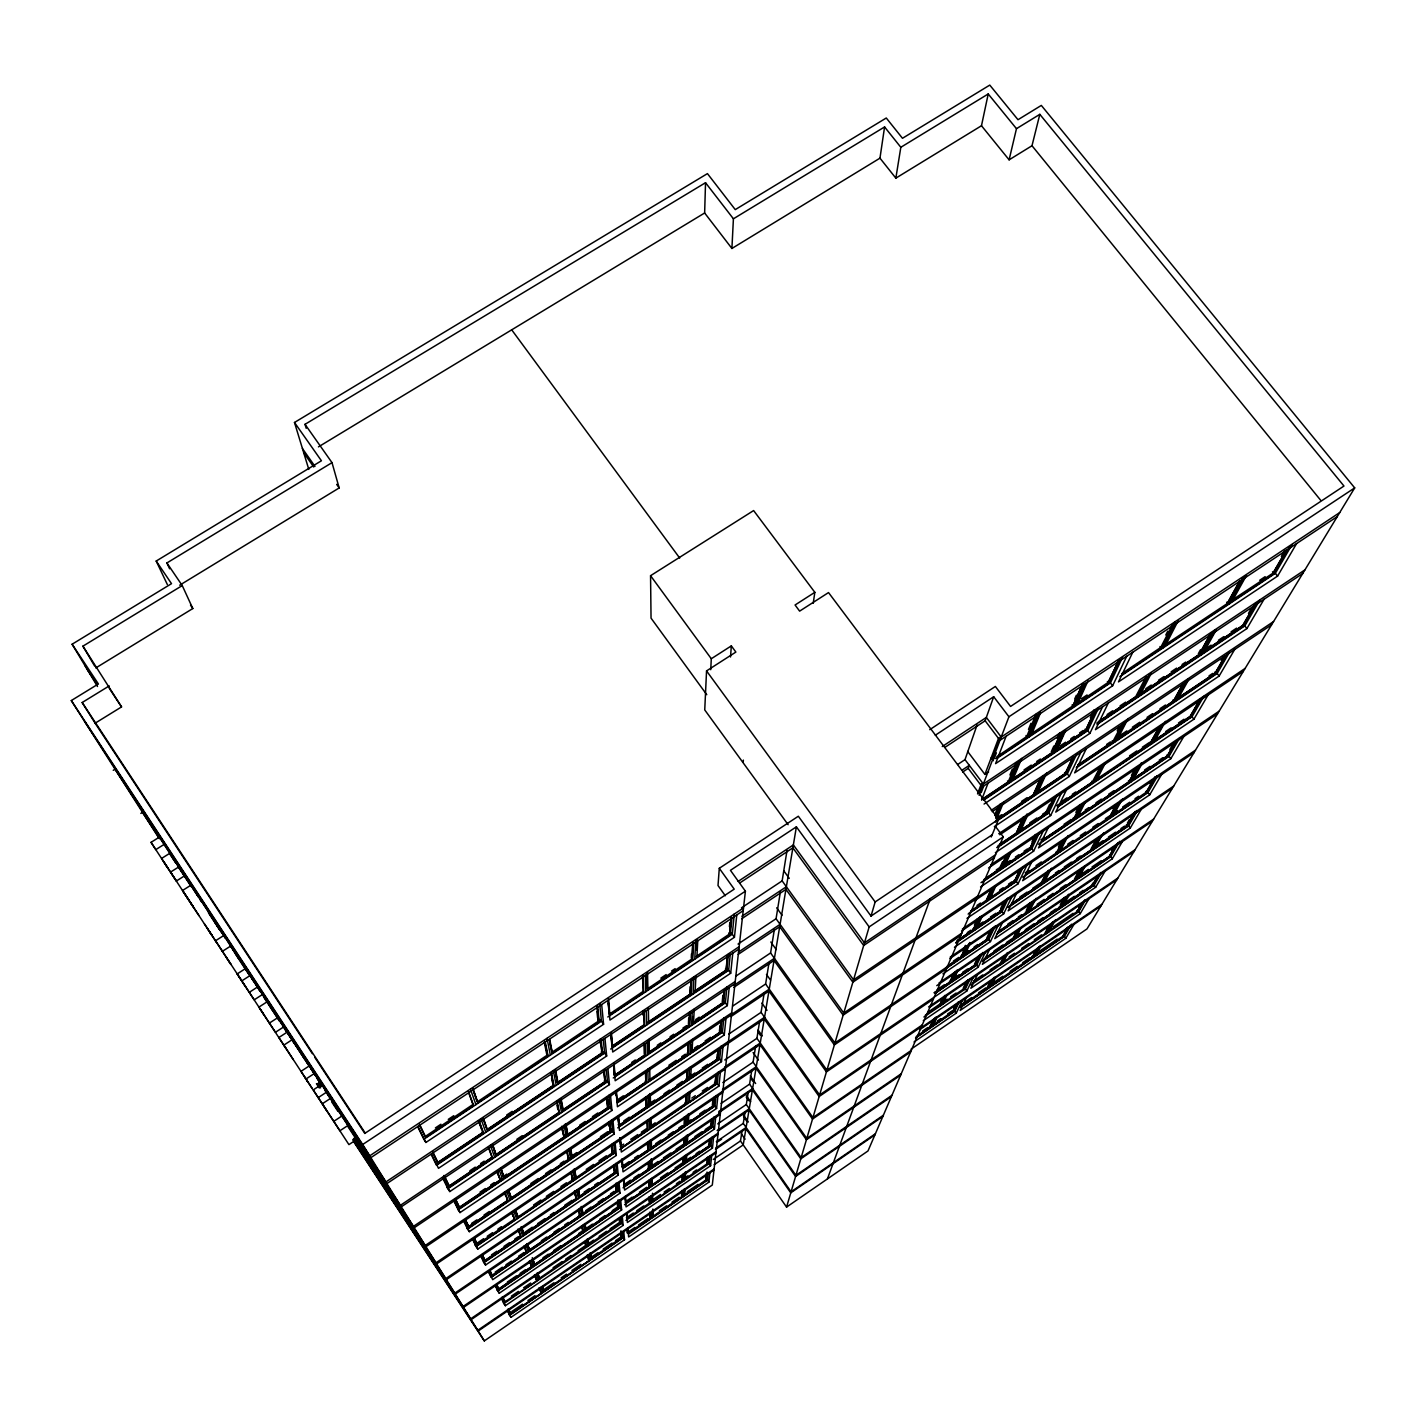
<?xml version="1.0" encoding="UTF-8"?>
<svg xmlns="http://www.w3.org/2000/svg" width="1426" height="1426" viewBox="0 0 1426 1426"><rect width="100%" height="100%" fill="white"/><g stroke="black" fill="none" stroke-linecap="round" stroke-linejoin="round"><path stroke-width="1.5" d="M731.912 248.463L733.41 218.802L884.583 126.95L879.967 158.161L731.912 248.463L704.64 212.991L705.531 182.706L305.021 424.324L306.216 428.317M684.444 1116.754L684.106 1124.401L685.193 1125.952L651.522 1148.768L650.969 1147.983L684.64 1125.167L684.979 1117.538M688.687 1018.2L688.419 1024.421L689.721 1026.257L649.347 1053.297L648.064 1051.425M690.041 986.774L689.774 992.888L691.147 994.831L648.67 1023.173L648.135 1022.389L690.594 994.065L691.236 979.805L690.451 993.869L647.992 1022.192M691.467 953.816L691.289 957.915L692.733 959.948L647.921 989.733L646.495 987.683M681.664 1192.457L681.949 1197.323L653.055 1217.055L652.448 1210.353M682.43 1175.327L682.181 1180.764L652.716 1201.868L652.52 1193.223M683.197 1157.787L682.947 1163.652L652.342 1185.523L683.446 1164.365L683.785 1156.575M684.034 1138.839L683.767 1145.167L651.539 1167.27L651.343 1159.195M685.977 1095.132L685.603 1103.457L650.595 1127.342M687.082 1070.017L686.655 1079.767L649.953 1104.49L649.686 1093.599M688.277 1043.137L687.795 1053.832L649.971 1080.552L688.419 1054.723L689.008 1041.889M689.614 1012.941L689.061 1025.33L648.705 1052.352L648.438 1040.481M692.733 942.586L692.002 958.932L647.351 988.913L646.994 973.673M681.86 1190.478L681.575 1196.788L652.698 1216.503L652.555 1210.478M682.288 1180.888L682.519 1175.47M683.304 1157.948L683.036 1163.794L651.949 1184.935L651.825 1179.338M684.141 1139L683.856 1145.328L651.432 1167.128L651.236 1159.035M685.086 1117.699L684.747 1125.328L651.076 1148.144L650.987 1143.759M685.728 1103.617L686.084 1095.293M687.207 1070.177L686.779 1079.928L650.06 1104.669L649.81 1093.778M688.401 1043.315L687.92 1054.01L649.365 1079.66M689.738 1013.137L689.204 1025.526L648.848 1052.548L648.563 1040.677M692.145 959.128L692.876 942.8M681.949 1197.323L682.234 1191.031M682.983 1174.222L682.662 1181.459L681.699 1180.068M658.099 1161.495L650.916 1166.361L651.949 1167.876L684.284 1145.916L684.658 1137.485M685.193 1125.952L685.621 1116.415M650.488 1127.182L651.04 1128.002L686.173 1104.259L686.637 1093.867M654.873 1099.945L649.365 1103.653L650.541 1105.346L687.243 1080.605L687.688 1070.873M689.721 1026.257L690.362 1011.818M691.147 994.831L691.877 978.575M692.733 959.948L693.464 943.62M710.736 669.703L711.289 658.741L731.324 645.889L735.869 652.074L706.547 670.915L704.747 709.934L788.115 824.691M683.624 1189.516L683.286 1196.664L682.359 1195.309M684.427 1173.081L684.052 1180.781L683.09 1179.373M685.282 1155.381L684.872 1163.669L683.892 1162.226M686.227 1135.88L685.781 1145.221L684.73 1143.723M687.225 1115.096L686.744 1125.239L685.656 1123.67M687.795 1103.528L688.33 1092.476M689.542 1067.432L688.936 1079.856L687.76 1078.181M690.202 1053.957L690.772 1042.014M691.574 1025.49L692.216 1012.317M693.089 994.065L693.927 976.757M694.783 959.163L695.728 939.627M684.177 1194.81L684.587 1188.624M685.175 1177.181L685.443 1171.726M686.245 1155.933L685.853 1161.673L709.043 1145.88L709.631 1139.82L709.15 1146.023L685.942 1161.816M712.269 1118.768L711.414 1127.503L687.296 1143.866L687.314 1134.793M688.098 1119.374L688.384 1113.617M690.398 1073.707L690.077 1077.45L717.456 1059.001L718.437 1048.912M691.717 1044.973L691.521 1051.604L720.166 1032.353L721.253 1021.266M693.143 1016.595L692.965 1022.995L723.035 1002.87L724.283 990.036M696.637 950.197L697.011 939.752M707.046 1172.065L706.209 1180.764L684.64 1195.487L684.961 1189.159M685.835 1172.297L684.979 1178.856M710.344 1138.536L709.542 1146.611L686.352 1162.386L686.744 1154.561M687.296 1143.866L687.742 1135.417M714.408 1096.933L713.446 1106.808L688.33 1123.831L688.829 1114.259M716.69 1073.582L715.638 1084.348L689.453 1102.048L689.988 1091.621M719.025 1049.768L718.044 1059.857L690.665 1078.288L691.271 1066.577M721.966 1019.768L720.665 1033.048L692.002 1052.299L692.68 1039.429M725.014 988.646L723.552 1003.601L693.482 1023.743L694.23 1009.234M728.383 954.261L726.743 971.088L695.104 992.193L695.941 975.865M731.93 918.112L730.272 934.993L696.904 957.167L697.742 940.786M730.54 656.976L731.324 645.889M992.122 834.852L871.019 916.062L798.328 816.242L719.292 868.291L718.009 885.528L725.299 895.742M743.213 761.716L743.356 760.111M706.85 1162.921L707.385 1157.288M712.358 1105.257L712.929 1099.321M717.242 1054.117L716.868 1058.163L718.044 1059.857M719.987 1025.472L719.435 1031.301L720.665 1033.048M722.875 995.33L722.251 1001.765L723.552 1003.601M729.435 926.615L729.845 922.39M706.209 1180.764L706.369 1173.562M708.544 1156.825L707.813 1164.311L707.884 1158.001M711.538 1120.194L710.897 1126.754L686.779 1143.117M713.446 1106.808L713.677 1098.127M715.923 1074.919L715.086 1083.528L689.453 1102.048M721.128 1021.087L720.059 1032.174L691.396 1051.425M724.141 989.858L722.911 1002.674L692.84 1022.816M727.474 955.367L726.048 970.126L694.426 991.213M731.181 917.078L729.542 933.977L696.334 956.347L696.904 957.167M705.834 1180.229L706.458 1173.687M707.421 1163.759L707.973 1158.126M711.645 1120.337L711.004 1126.897L686.886 1143.278M713.784 1098.287L713.018 1106.184L687.902 1123.207M715.192 1083.689L716.03 1075.079M718.544 1049.09L717.563 1059.179L690.202 1077.61M727.616 955.58L726.19 970.304L694.569 991.409M729.702 934.19L731.324 917.292M706.601 1178.767L706.957 1175.06M708.259 1172.707L707.528 1180.104L628.991 1233.74M709.988 1155.684L709.185 1163.652L625.961 1220.389M711.824 1137.342L710.968 1145.934L624.552 1204.72M713.873 1117.128L712.893 1126.807L623.055 1187.805M716.03 1095.596L714.979 1106.113L623.198 1168.286M718.419 1071.853L717.242 1083.635L619.633 1149.588M721.003 1046.256L719.702 1059.126L617.708 1127.877M723.855 1017.897L722.412 1032.317L617.387 1102.886M726.993 986.703L725.371 1002.852L613.251 1077.949M730.272 954.226L728.65 970.34L610.667 1049.073M734.337 913.834L732.287 934.244L607.797 1016.988M627.939 1228.82L628.634 1236.966L708.918 1182.118L709.881 1172.903M626.638 1213.74L627.387 1222.492L710.611 1165.719L711.645 1155.809M625.23 1197.448L626.05 1206.913L712.465 1148.09L713.57 1137.395M623.715 1179.855L624.588 1190.086L714.444 1129.053L715.656 1117.485M622.057 1160.746L623.019 1171.851L716.601 1108.43L717.902 1095.881M620.274 1139.944L621.308 1152.048L718.936 1086.042L720.362 1072.37M646.228 1098.145L646.62 1106.986L618.937 1125.649L618.207 1117.253L619.454 1130.444L721.467 1061.657L723.035 1046.702M616.157 1092.227L617.422 1106.772L724.265 1034.955L725.977 1018.538M613.786 1064.705L615.176 1080.765L727.313 1005.615L729.203 987.523M611.166 1034.189L612.699 1052.014L730.7 973.227L732.786 953.174M608.225 1000.196L609.954 1020.071L734.443 937.274L736.779 914.922M742.108 1130.729L740.468 1140.96L786.564 1207.091L869.165 926.9L796.385 826.83L730.451 870.323L745.406 891.179L712.305 1185.042L484.305 1340.903L354.165 1142.404M813.212 603.323L814.834 592.325L753.623 510.561L650.559 575.694L651.04 618.135L706.761 694.694M875.421 1133.741L791.073 1191.797L743.285 1123.385L745.049 1112.387M883.389 1115.221L795.922 1175.345L746.315 1104.508L748.329 1091.87M891.981 1095.275L801.145 1157.609L749.577 1084.152L751.859 1069.821M901.25 1073.725L806.795 1138.429L753.088 1062.156L755.673 1046.007M911.321 1050.338L812.945 1117.61L756.921 1038.306L759.737 1020.731M922.283 1024.92L819.611 1094.954L761.074 1012.353L764.247 992.585M985.081 952.8L978.2 967.202L826.92 1070.195L765.619 984.011L768.917 963.37M947.345 966.685L834.923 1043.012L770.593 952.96L774.336 929.609M961.801 933.139L843.764 1013.048L776.065 918.736L780.396 891.803M977.79 896.027L853.55 979.858L782.143 880.876L787.027 850.413M981.48 125.738L1009.109 159.837L1016.471 128.679L988.218 93.973L981.48 125.738L895.849 178.143L900.822 147.288L884.583 126.95M796.385 826.83L743.213 1144.9L714.212 1164.668M1009.109 159.837L1031.996 145.737L1039.821 114.347L1343.969 486.034L1010.571 706.44L995.366 686.459L929.752 729.666M871.001 916.116L875.154 901.945L998.592 819.29L828.524 592.574L799.63 611.13L795.066 604.998L814.834 592.325M957.612 764.532L965.01 759.63L977.077 724.996M962.693 772.036L968.218 768.347L969.306 765.334L961.89 770.254M944.868 747.402L985.152 720.772L993.69 696.726L1008.931 716.761L979.074 795.28M827.419 1178.928L930.358 898.576M977.541 793.908L981.445 783.587M967.612 751.413L984.903 774.407L998.61 738.133M979.02 792.767L982.158 784.532M991.908 758.775L1000.107 737.153M981.213 792.589L983.566 786.421M994.118 758.757L996.364 752.875M981.748 799.505L988.075 783.106M1006.114 736.262L995.58 763.623L1112.619 685.799L1126.736 656.245M1009.929 774.995L1012.353 769.042M1028.485 729.435L1030.962 723.321M994.653 815.03L997.986 807.383M1015.633 764.211L1008.2 781.876L981.534 799.665M1036.025 714.319L1026.72 736.511L996.845 756.671M995.312 815.922L1000.125 804.175M983.993 799.416L1008.895 782.803L1017.005 762.981M995.669 758.614L1027.451 737.492L1036.631 715.103M995.99 817.472L1001.48 804.121M1010.481 782.268L1019.287 760.86M1029.109 736.957L1039.037 712.857M995.847 818.488L1002.442 802.963M1061.96 732.821L1052.709 753.57L1012.656 780.289L1011.961 779.362L1017.005 767.616M1031.533 731.841L1040.089 711.627M996.507 819.38L1003.797 801.733M1012.656 780.289L1021.676 758.436M1040.695 712.412L1031.426 734.853L1073.546 706.85L1083.956 683.5M991.23 837.009L998.592 819.29M995.259 826.171L1003.262 836.848L867.988 1150.96L786.564 1207.091M963.013 950.768L965.402 945.385M974.404 925.082L976.988 919.235M996.311 869.896L999.982 867.418L1002.442 861.892M1051.301 751.734L1053.832 746.065M1057.183 738.508L1059.696 732.839M1074.669 699.079L1076.398 695.193M932.497 1021.248L929.948 1026.987L916.169 1036.595M925.331 1015.223L939.609 1005.294L942.729 998.253M954.19 972.496L949.966 981.979L934.208 992.71M965.937 946.115L961.16 956.864L946.597 966.739M977.559 920.002L973.227 929.699L957.274 940.732M970.589 911.125L986.329 900.269L991.337 889.004M1006.328 855.333L1000.589 868.238L984.172 879.521L1000.589 868.238L1006.435 855.493M998.04 845.671L1016.275 833.408L1023.333 817.098M996.863 819.237L1033.208 794.888L1040.392 778.739M1011.961 779.362L1052.014 752.643L1060.409 733.766M1082.334 684.462L1072.815 705.888L1030.838 734.069M930.055 1027.112L933.46 1019.465M939.698 1005.437L942.836 998.396M954.297 972.639L950.072 982.122L934.315 992.852M966.044 946.258L961.249 957.006L946.704 966.881M978.521 918.201L973.334 929.859L957.167 940.59M986.453 900.412L991.462 889.164M999.733 844.263L1016.15 833.247L1023.458 817.276M1040.534 778.917L1033.351 795.066L996.988 819.415M1060.552 733.962L1052.138 752.839L1012.103 779.559M1072.958 706.084L1082.494 684.658M916.544 1037.112L930.429 1027.629L934.69 1018.075M944.796 995.419L940.09 1005.972L939.11 1004.617L928.344 1011.961M934.707 993.405L950.482 982.674L955.545 971.32M945.313 968.7L961.677 957.577L966.472 946.846M955.937 942.55L973.78 930.447L979.84 916.882M969.288 912.943L986.899 901.036L992.763 887.917M980.981 882.658L1001.177 869.04L1007.754 854.317M996.721 847.561L1016.774 834.085L1023.975 817.954M995.705 821.34L1033.868 795.761L1042.869 775.601M936.116 1016.934L931.57 1027.094L930.625 1025.793M945.456 996.079L941.267 1005.419L940.287 1004.082M957.096 970.054L951.695 982.14L950.679 980.749M968.878 944.119L962.924 957.042L961.873 955.598M981.462 915.991L975.081 929.912L973.976 928.415M994.492 886.544L988.236 900.501L987.095 898.95M1002.567 868.487L1009.626 853.105M1026.934 814.068L1018.2 833.55L1016.952 831.875M1044.153 775.584L1035.365 795.245L1034.028 793.498M1054.242 753.053L1064.117 731.003M1075.151 706.369L1085.525 683.197M933.495 1023.422L936.08 1017.665M945.545 996.542L942.39 1003.601L963.726 988.842L967.987 979.822M980.999 954.012L975.491 965.669L953.263 980.785L957.113 970.732M964.956 953.245L969.787 942.461M981.587 916.152L976.347 927.827L1000.321 911.588L1005.936 899.663M990.41 896.419L994.635 887.025M1004.795 864.352L1009.751 853.265M1020.588 829.112L1026.934 814.941M1037.807 790.664L1039.625 786.617M1041.443 782.571L1045.062 774.478M1096.309 709.934L1086.273 731.164L1056.452 751.074L1064.366 731.413M1078.644 699.56L1083.885 687.849M932.069 1024.563L933.014 1025.864L936.454 1018.2M946.739 995.312L942.782 1004.136L941.802 1002.799L947.167 999.145M953.263 980.785L957.523 971.284M992.3 928.237L987.113 939.235L964.047 954.903L964.564 955.616L970.215 943.049M1004.884 901.499L1000.214 911.428L976.24 927.666L976.792 928.415L982.033 916.74M988.878 897.382L990.036 898.933L995.936 885.778M1036.203 835.458L1029.982 848.666L1004.439 866.83L1011.07 852.071M1027.451 815.636L1020.178 831.804L1047.361 813.533L1055.329 796.653M1046.524 773.159L1037.433 793.373L1065.882 774.336L1073.921 757.313M1056.452 751.074L1065.792 730.272M1108.252 682.626L1118.59 660.719L1108.109 682.43L1076.88 703.481L1077.486 704.248L1087.985 680.826M953.709 1008.467L955.563 1004.546M966.632 980.963L963.245 988.182L964.226 989.519L968.486 980.5M978.129 956.507L974.475 964.279L975.491 965.669M990.892 929.342L986.578 938.522L987.63 939.948L964.564 955.616M1000.589 908.701L1002.46 904.726M1031.925 842.035L1035.472 834.495M1042.477 814.299L1046.096 811.875L1049.625 804.353M1090.337 717.741L1093.956 710.005M956.026 1005.187L953.263 1011.07L932.64 1025.347M979.555 955.26L974.992 964.974L952.853 980.232M1019.84 869.771L1014.421 881.286L989.573 898.309M1036.078 835.297L1029.857 848.506L1003.851 866.028M1053.814 797.687L1046.737 812.695L1019.554 830.966M1073.243 756.422L1065.222 773.462L1036.773 792.5M1094.687 710.95L1085.578 730.255L1055.739 750.147M953.352 1011.194L956.133 1005.312M963.833 988.984L968.076 979.965M979.662 955.402L975.081 965.117L952.764 980.09M992.407 928.379L987.22 939.377L964.154 955.046M1014.528 881.446L1019.964 869.931M1053.939 797.847L1046.862 812.873L1019.679 831.126M1073.386 756.6L1065.347 773.641L1036.916 792.678M1094.829 711.128L1085.721 730.433L1055.882 750.343M933.014 1025.864L953.727 1011.711L958.361 1001.925M987.63 939.948L993.69 927.114M976.792 928.415L1000.767 912.177L1007.326 898.273M990.036 898.933L1014.991 882.07L1021.337 868.63M1004.439 866.83L1030.463 849.308L1037.575 834.228M1077.486 704.248L1108.858 683.393L1120.123 659.507M959.092 1002.264L954.85 1011.194L915.51 1038.057M969.912 979.412L965.384 988.984L923.923 1016.988M982.674 952.497L976.685 965.135L935.42 993.209M995.33 925.777L988.86 939.431L946.917 967.898M1008.253 898.505L1002.032 911.642L955.759 942.996M1023.262 866.848L1016.292 881.535L968.129 914.084M1039.411 832.748L1031.818 848.773L982.585 881.963M1057.272 795.084L1048.77 813.016L998.289 846.937M1076.862 753.73L1067.325 773.819L995.455 821.964M983.655 800.164L1087.788 730.682L1098.608 707.813M996.952 758.347L1110.408 682.929L1122.565 657.261M914.03 1041.978L956.276 1013.12L962.211 1000.678M923.282 1020.695L966.846 990.981L973.227 977.612M942.925 973.851L990.446 941.57L997.879 926.027M954.457 947.22L1003.672 913.87L1011.729 897.025M966.971 918.362L1018.021 883.853L1026.773 865.529M980.553 886.954L1033.618 851.179L1043.155 831.215M995.384 852.677L1050.659 815.529L1061.104 793.658M994.35 826.688L1069.322 776.439L1080.819 752.375M984.065 804.05L1089.874 733.41L1102.583 706.815M966.168 997.968L960.144 1010.481L1065.846 938.255L1073.938 924.422M977.327 974.831L970.856 988.254L1080.231 913.656L1088.911 898.808M989.323 949.912L982.354 964.368L1095.685 887.239L1105.025 871.25M1002.282 923.032L994.76 938.647L1112.316 858.791L1122.387 841.554M1016.31 893.924L1008.164 910.84L1130.265 828.078L1141.174 809.415M1031.551 862.32L1022.692 880.698L1149.713 794.817L1161.566 774.532M1048.146 827.864L1038.485 847.9L1170.853 758.65L1183.776 736.565M1066.309 790.164L1055.739 812.107L1193.901 719.221L1208.036 695.05M1086.273 748.739L1074.634 772.874L1219.141 676.049L1234.666 649.49M1108.305 703L1095.453 729.684L1246.912 628.563L1264.042 599.259M1132.761 652.252L1118.483 681.895L1277.589 576.104L1296.591 543.573M990.232 981.445L987.594 986.667L988.539 987.951L960.197 1007.309M1026.274 910.341L1030.125 902.729M1058.431 846.866L1061.158 841.5M1075.881 812.428L1079.838 804.638M1117.218 730.861L1119.196 726.957M1165.773 635.033L1167.734 631.201M991.694 980.482L988.058 987.309L959.823 1006.792M1003.637 956.971L999.751 964.297L972.354 983.174M1016.881 930.928L1012.3 939.574L985.491 957.826M1030.766 903.603L1025.829 912.943L997.808 931.98M1046.131 873.354L1040.445 884.173L1011.319 903.906L1040.57 884.316M1062.459 841.233L1056.292 852.998L1025.9 873.764M1080.569 805.601L1073.511 819.077L1041.533 840.645M1100.337 766.725L1092.316 782.072L1056.969 805.833L1092.441 782.232M1121.014 726.048L1112.922 741.52L1077.789 765.049M1146.094 676.69L1135.595 696.868L1096.861 723M1172.528 624.677L1160.675 647.511L1121.602 673.767M988.539 987.951L993.851 977.523M1004.991 955.634L1000.232 964.956L999.252 963.637M982.425 960.946L1012.817 940.269L1018.182 929.716M996.578 933.887L1026.363 913.656L1032.157 902.284M1008.235 907.114L1040.998 884.922L1048.449 870.306M1024.563 875.6L1056.862 853.764L1063.939 839.861M1040.356 842.641L1074.117 819.879L1082.049 804.3M1057.593 806.653L1092.958 782.91L1100.854 767.402M1076.594 767.152L1113.581 742.376L1123.545 722.839M1097.432 723.713L1136.308 697.777L1146.664 677.439M1122.191 674.534L1161.424 648.456L1175.095 621.611M995.188 976.97L989.626 987.434L988.681 986.15M1007.451 952.55L1001.373 964.457L1000.392 963.12M1019.697 928.54L1013.975 939.752L1012.959 938.379M1034.634 899.735L1027.558 913.157L1026.506 911.731M1049.179 870.805L1042.228 884.405L1041.123 882.926M1065.899 838.06L1058.145 853.265L1056.987 851.732M1084.081 802.446L1075.436 819.38L1074.224 817.793M1094.312 782.411L1103.956 763.534M1114.989 741.912L1125.577 721.699M1137.752 697.332L1149.802 673.732M1162.921 648.028L1175.612 623.18M990.161 984.903L991.106 986.186L995.562 977.487M1007.683 953.798L1002.906 963.156L1001.925 961.819M1019.929 933.37L1014.546 937.025L1015.579 938.397L1020.98 927.827M1080.926 868.933L1075.115 879.503L1029.233 911.713L1036.042 898.398M1042.869 881.428L1043.975 882.908L1051.479 868.256M1059.375 850.912L1059.964 851.678L1068.217 835.565M1085.346 802.089L1077.343 817.704L1129.624 782.482L1138.786 765.887M1158.536 728.526L1150.372 743.32L1096.309 780.646L1105.275 763.16M1182.956 684.23L1173.634 701.111L1117.111 740.023L1128.126 718.49M1138.59 693.517L1139.998 695.318L1151.388 673.072M1164.561 644.926L1165.292 645.871L1178.09 620.898M1046.185 930.429L1048.324 926.543M1060.302 904.744L1064.349 897.4M1078.448 871.749L1074.58 878.79L1075.632 880.198L1029.233 911.713M1091.086 848.773L1095.275 841.144M1113.064 808.809L1115.114 805.066M1131.442 775.37L1133.474 771.662M1200.514 649.757L1198.393 653.607L1199.801 655.407L1139.998 695.318M1036.363 949.787L1032.371 957.042L990.731 985.669M1045.597 933.05L1049.892 925.26L1045.704 933.174L1002.514 962.621M1064.865 898.095L1059.803 907.257L1015.062 937.702M1043.422 882.159L1091.639 849.504L1097.931 838.078M1115.702 805.85L1109.535 817.009L1059.5 851.055M1137.146 766.938L1129.018 781.698L1076.737 816.92M1158.411 728.347L1150.247 743.16L1095.685 779.808M1182.814 684.052L1173.509 700.95L1116.451 739.167M1210.763 633.34L1199.106 654.516L1139.285 694.409M1227.394 603.18L1239.747 580.739M1032.46 957.167L1037.468 948.112M1064.972 898.237L1059.91 907.399L1015.169 937.845M1081.033 869.076L1075.222 879.646L1028.806 911.143M1098.056 838.221L1091.746 849.646L1043.529 882.32M1109.66 817.169L1116.843 804.139M1137.271 767.099L1129.125 781.858L1076.862 817.08M1210.924 633.518L1199.248 654.694L1139.427 694.587M1239.907 580.935L1227.536 603.358L1164.703 645.122M991.106 986.186L1032.852 957.684L1038.859 946.811M1052.531 922.034L1046.096 933.709L1045.115 932.39M1015.579 938.397L1060.32 907.952L1066.398 896.954M1075.632 880.198L1082.441 867.899M1043.975 882.908L1092.191 850.235L1099.553 836.919M1059.964 851.678L1110.123 817.775L1118.341 802.891M1096.309 780.646L1150.889 743.98L1161.103 725.477M1117.111 740.023L1174.168 701.806L1185.576 681.165M1199.801 655.407L1212.546 632.324M1165.292 645.871L1228.142 604.107L1242.581 577.958M1040.303 945.634L1033.903 957.202L1032.959 955.919M1053.19 922.355L1047.183 933.228L1046.203 931.909M1068.644 894.369L1061.443 907.453L1060.409 906.098M1076.79 879.717L1084.027 866.634M1093.368 849.753L1101.442 835.19M1141.406 762.892L1130.871 782.018L1129.659 780.45M1162.814 724.23L1152.172 743.534L1150.907 741.894M1175.505 701.378L1187.822 679.15M1201.173 654.997L1214.916 630.185M1229.551 603.733L1244.702 576.282M1040.053 946.347L1035.009 955.438L1062.923 936.187L1068.324 926.864L1063.012 936.312M1050.231 927.97L1054.01 921.125M1062.548 905.403L1092.53 884.993L1097.984 875.564L1092.637 885.136L1062.637 905.546L1068.751 894.512M1079.036 875.956L1083.903 867.133M1095.756 845.743L1101.032 836.206M1133.349 777.847L1141.531 763.053M1154.739 739.238L1162.956 724.39M1228.125 652.716L1215.843 673.892L1177.662 699.471L1179.213 695.015M1184.418 685.621L1186.503 681.86M1256.288 604.161L1243.454 626.281L1203.455 652.965L1209.301 640.684M1211.44 636.816L1213.579 632.966M1232.403 598.938L1237.59 589.58M1239.675 585.836L1244.862 576.46M1034.456 954.671L1035.401 955.937L1040.427 946.864M1048.734 931.909L1055.365 919.966M1069.161 895.065L1063.047 906.08L1093.047 885.671L1100.694 872.48M1115.435 845.743L1109.161 856.598L1078.484 878.273L1085.311 865.938M1094.687 847.65L1103.599 832.98M1112.601 814.941L1113.189 815.708L1122.494 798.916M1132.315 779.701L1167.324 756.119L1176.093 740.95L1167.199 755.958L1132.208 779.541L1132.814 780.325L1142.03 763.694M1199.997 699.275L1190.104 716.387L1153.581 740.914L1154.222 741.734L1165.523 721.36M1177.662 699.471L1189.141 678.794M1203.455 652.965L1216.289 629.829M1231.369 600.809L1231.975 601.558L1246.502 575.355M1064.598 931.82L1066.755 928.076M1078.733 907.346L1080.765 903.834M1111.656 850.324L1113.742 846.705M1127.36 823.141L1129.392 819.611M1150.051 783.837L1152.261 780.004M1169.873 749.488L1172.065 745.691M1221.191 660.612L1223.419 656.762M1248.445 613.43L1250.566 609.74M1281.35 556.443L1284.666 550.686M1048.342 931.374L1077.2 911.499L1082.263 902.747M1078.056 877.721L1109.161 856.598L1115.328 845.6M1135.043 811.537L1126.897 825.636L1096.38 846.295M1155.06 776.938L1146.201 792.25L1112.726 815.102L1120.996 800.164L1111.335 817.312L1110.177 815.779M1225.219 655.693L1215.184 673.036L1177.127 698.793M1202.76 652.074L1242.759 625.39L1255.557 603.251M1273.24 572.717L1286.537 549.705M1077.29 911.642L1082.37 902.872M1135.149 811.679L1127.003 825.779L1096.487 846.438M1146.326 792.393L1155.185 777.099M1200.139 699.435L1190.229 716.547L1153.705 741.092M1225.344 655.871L1215.308 673.215L1176.985 698.615M1255.7 603.448L1242.902 625.568L1202.884 652.252M1286.698 549.901L1273.382 572.895L1233.044 599.419M1035.401 955.937L1063.386 936.829L1069.874 925.634M1084.794 899.913L1077.699 912.159L1076.701 910.857M1078.484 878.273L1109.588 857.151L1117.966 842.695M1095.132 848.238L1127.449 826.349L1136.629 810.521M1113.189 815.708L1146.789 792.999L1156.771 775.797M1132.814 780.325L1167.805 756.743L1176.593 741.591M1154.222 741.734L1190.746 717.207L1200.656 700.113M1231.975 601.558L1273.971 573.644L1289.532 546.818M1071.479 924.208L1064.438 936.347L960.554 1007.309M1085.239 900.519L1078.751 911.695L970.91 984.956M1101.389 872.748L1094.152 885.207L982.674 961.053M1119.642 841.322L1110.711 856.687L996.792 934.048M1137.306 810.931L1128.608 825.904L1008.289 907.399M1157.627 775.922L1147.983 792.553L1022.727 877.186M1179.748 737.848L1169.035 756.297L1038.52 844.263M1203.9 696.28L1191.993 716.779L1057.522 807.134M1229.283 652.573L1217.144 673.5L1076.327 767.794M1259.728 600.186L1244.791 625.889L1097.057 724.479M1292.045 544.554L1275.343 573.305L1119.856 676.655M308.8 469.404L294.487 422.47L707.439 173.615L735.263 209.622L886.277 118.002L902.48 138.286L989.769 85.097L1018.004 119.713L1041.319 105.417L1354.7 487.888L1086.986 928.914L911.036 1049.197M874.904 1134.918L790.753 1192.849L745.923 1128.661L715.478 1149.392M891.375 1096.665L800.788 1158.839L752.411 1089.91L718.668 1112.779M882.837 1116.505L795.583 1176.486L749.042 1110.016L718.775 1130.586M910.626 1051.96L812.517 1119.053L759.969 1044.652L724.355 1068.698M900.608 1075.204L806.421 1139.748L756.03 1068.199L722.305 1091.015M715.602 1148.233L746.137 1127.449M470.669 1318.854L716.048 1151.709M928.576 1006.952L1117.895 878.006M715.923 1152.903L471.15 1319.656L352.971 1139.41M929.752 1007.237L1116.79 879.824M511.346 1296.163L518.369 1291.386M523.627 1287.785L530.65 1283.008M553.092 1267.714L562.04 1261.618M565.623 1259.176L570.988 1255.522M578.136 1250.638L585.302 1245.771L586.246 1247.18L585.088 1241.351M593.644 1240.085L588.136 1243.828L589.098 1245.237L587.975 1239.39M599.152 1236.324L606.478 1231.333M610.15 1228.82L619.33 1222.581L620.274 1223.989L619.633 1217.822M626.388 1217.768L633.322 1213.027M636.798 1210.656L643.732 1205.933M653.518 1199.266L660.559 1194.471M664.088 1192.065L669.382 1188.464M676.423 1183.669L679.935 1181.263M684.498 1178.143L687.938 1175.808M693.107 1172.297L696.53 1169.944M950.732 996.703L956.097 993.049M973.602 981.124L982.764 974.885M990.09 969.876L997.434 964.885M1009.109 956.917L1014.51 953.228M1021.711 948.326L1028.912 943.424M1034.313 939.752L1041.515 934.832M1053.172 926.882L1073.083 913.317M585.783 1246.467L539.349 1278.32L537.477 1272.955M587.494 1238.677L588.617 1244.542L619.793 1223.276L619.365 1219.159L619.9 1223.419M626.959 1218.606L649.418 1203.081L649.222 1196.628M685.086 1178.981L707.332 1163.616M713.285 1159.481L740.468 1140.96M503.449 1302.847L505.357 1305.717L623.144 1225.38L622.306 1216.681M921.517 1026.684L819.148 1096.523L764.247 1019.055L425.964 1246.68L355.092 1138.643M477.746 1330.298L714.105 1168.981M920.394 1028.199L1101.906 904.351M713.98 1170.086L478.191 1331.028L353.095 1140.212M919.788 1029.625L1100.872 906.045M511.809 1311.51L522.558 1304.184M527.923 1300.512L535.089 1295.61M543.217 1290.067L553.983 1282.723M561.149 1277.821L566.532 1274.149M571.915 1270.477L580.881 1264.345M592.556 1256.377L597.868 1252.759M603.18 1249.123L612.021 1243.098M615.551 1240.673L620.863 1237.055L621.772 1238.41L591.719 1258.944L590.204 1252.812L591.344 1258.409L621.326 1237.732L620.72 1232.011M627.672 1232.403L634.926 1227.447M638.545 1224.97L647.618 1218.784M659.365 1210.763L666.584 1205.843M671.985 1202.136L679.204 1197.216M687.314 1191.69L698.098 1184.329M922.551 1031.069L927.756 1027.522M937.256 1021.034L940.714 1018.663M947.613 1013.957L952.8 1010.428L953.727 1011.711M961.017 1004.795L971.641 997.54M978.735 992.71L985.812 987.862M993.797 982.425L1002.87 976.24M1010.125 971.284L1017.38 966.329M1022.816 962.603L1030.089 957.648M1039.697 951.089L1057.201 939.146M510.561 1313.56L541.381 1293.329L510.918 1314.112L508.226 1308.765M628.224 1233.223L649.882 1218.232L649.703 1212.225M684.266 1194.952L705.745 1180.086M542.504 1287.428L544.144 1291.439L588.974 1260.816L587.886 1255.415M628.135 1233.08L650.345 1218.909L650.167 1212.902M509.171 1314.558L511.007 1317.321L624.552 1239.747L623.768 1231.672M720.273 1114.348L455.322 1294.077L353.826 1139.267M949.769 958.646L1152.368 821.216M495.178 1272.081L502.362 1267.197M505.963 1264.755L511.364 1261.101M518.547 1256.217L523.948 1252.545M541.417 1240.691L546.8 1237.037M553.983 1232.171L559.366 1228.499M564.749 1224.845L568.35 1222.421M585.747 1210.603L591.059 1207.002M598.154 1202.189L603.465 1198.571M610.56 1193.758L614.107 1191.352M623.519 1184.97L630.47 1180.247M633.964 1177.876L639.169 1174.329M663.482 1157.841L670.666 1152.957M676.067 1149.303L683.25 1144.418L684.284 1145.916M694.872 1136.522L701.77 1131.852M705.21 1129.517L710.38 1126.005L711.414 1127.503M953.352 961.088L958.807 957.381M965.295 952.978L968.842 950.572M974.154 946.953L977.701 944.547M1007.79 924.137L1013.048 920.554M1018.289 916.989L1021.8 914.619M1037.094 904.244L1044.224 899.396M1047.807 896.972L1053.154 893.336M1060.302 888.487L1065.65 884.851M1079.25 875.617L1088.395 869.414M1092.049 866.937L1101.193 860.716M490.188 1271.386L492.184 1275.45L526.265 1252.099L524.108 1246.003M578.706 1209.373L580.15 1216.628L529.866 1250.762L529.349 1249.996L579.633 1215.861M616.121 1183.99L616.905 1191.655L583.216 1214.542L582.717 1213.776L616.406 1190.906L615.8 1185.131M648.384 1169.177L624.035 1185.719L624.552 1186.485L648.901 1169.944L648.67 1161.905M492.184 1275.45L526.764 1252.866L492.594 1276.074L491.578 1274.523M997.915 932.123L1025.936 913.086M717.759 1123.884L746.315 1104.508M946.436 968.807L834.37 1044.902L774.051 960.447L733.713 987.434M619.027 1183.027L620.007 1193.188L492.683 1279.675L488.672 1271.457M717.135 1130.551L749.256 1108.715M463.022 1306.519L718.151 1133.1M938.985 982.977L1135.096 849.664M718.009 1134.383L463.557 1307.375L353.987 1140.283M936.775 985.651L1133.92 851.625M507.317 1282.045L516.444 1275.842M520.08 1273.365L525.552 1269.639M542.95 1257.803L548.333 1254.149M553.698 1250.495L560.846 1245.629M578.742 1233.454L582.325 1231.03L583.323 1232.492L535 1265.361L534.001 1263.899M587.084 1227.786L592.485 1224.114M599.669 1219.23L605.07 1215.558M612.271 1210.656L617.672 1206.984L617.298 1203.419M626.816 1200.763L632.217 1197.091M639.418 1192.189L646.638 1187.288M660.505 1177.858L667.814 1172.867M675.122 1167.894L682.448 1162.921L683.446 1164.365M690.701 1157.306L685.353 1160.942L686.352 1162.386M696.066 1153.67L699.631 1151.228M937.203 989.626L944.208 984.867M955.67 977.077L959.092 974.742M962.514 972.425L967.63 968.931M993.922 951.053L1002.852 944.975M1006.435 942.533L1011.8 938.896L1012.817 940.269M1025.294 929.716L1034.242 923.62M1037.825 921.196L1043.19 917.542M1050.356 912.676L1055.721 909.022M1063.796 903.531L1074.384 896.33M1079.678 892.729L1083.207 890.323M498.69 1288.997L531.524 1266.662M582.824 1231.761L534.5 1264.63L532.468 1258.837L534.607 1264.773L582.931 1231.904L581.986 1227.554M983.797 959.181L1012.407 939.716M498.191 1288.248L499.171 1289.728L532.023 1267.393L529.937 1261.636M585.284 1229.016L586.264 1230.478L618.652 1208.446L617.975 1201.797M649.418 1187.519L625.497 1202.724L649.418 1187.519L649.204 1180.086M716.351 1141.709L743.285 1123.385M718.009 1141.656L721.592 1139.214M496.801 1289.496L499.26 1293.204L621.647 1209.908L620.72 1200.514M933.406 999.073L826.403 1071.906L768.935 991.088L730.914 1016.595M722.839 1082.601L753.088 1062.156M475.018 1244.898L477.799 1249.069L616.335 1155.399L615.176 1143.385M722.465 1089.571L756.297 1066.684M445.75 1278.641L722.875 1091.122M962.354 929.075L1173.723 786.047M722.715 1092.619L446.374 1279.639L353.755 1138.411M961.516 931L1172.332 788.328M960.785 935.492L843.14 1015.152L779.701 926.704L738.169 954.386M491.524 1254.827L496.872 1251.208M503.984 1246.377L509.332 1242.759M514.679 1239.141L518.244 1236.734M525.053 1232.117L532.29 1227.216M537.709 1223.544L544.928 1218.642M550.347 1214.988L553.965 1212.528M564.803 1205.184L572.04 1200.3M584.107 1192.118L589.384 1188.553M594.642 1184.988L598.154 1182.6M621.896 1166.521L629.151 1161.62M634.588 1157.93L638.206 1155.47M655.746 1143.599L661.076 1139.998M668.152 1135.203L673.482 1131.602M678.794 1128.002L682.341 1125.595M687.261 1122.262L690.844 1119.838M699.81 1113.759L705.193 1110.123M967.327 932.586L970.892 930.162M975.687 926.936L983.067 921.927M990.446 916.936L995.972 913.193M1019.875 897.007L1027.148 892.07M1032.62 888.362L1039.893 883.443L1040.998 884.922M1055.365 872.962L1058.948 870.537M1064.295 866.919L1071.443 862.07M1076.79 858.452L1080.373 856.028M1095.828 845.565L1102.993 840.698M1108.394 837.062L1115.56 832.196M1120.943 828.542L1124.544 826.117M575.141 1191.548L576.71 1199.426L524.322 1234.934L523.788 1234.132L576.175 1198.642L574.607 1190.746M614.16 1165.149L615.016 1173.491L579.919 1197.27L579.384 1196.467L614.481 1172.689L613.822 1166.432M647.814 1150.122L622.431 1167.306L622.966 1168.09L648.349 1150.907L648.099 1142.19M712.911 1106.041L687.795 1123.046L688.33 1123.831M521.078 1237.126L520.561 1236.324L484.929 1260.459L485.464 1261.261L521.078 1237.126L518.476 1229.889M721.093 1103.439L749.577 1084.152M483.432 1261.814L485.553 1265.022L618.26 1175.077L617.173 1164.044M718.829 1111.442L752.643 1088.519M454.751 1293.168L720.415 1112.957M950.215 957.096L1153.652 819.094M471.596 1223.401L476.908 1219.836M483.984 1215.059L489.296 1211.494M530.828 1183.509L538.208 1178.536M545.605 1173.545L551.131 1169.819M560.365 1163.598L564.054 1161.12M573.074 1155.042L576.71 1152.582M600.435 1136.611L607.726 1131.691M623.768 1120.889L629.294 1117.164M664.035 1093.76L669.543 1090.052M676.887 1085.097L682.394 1081.389M694.979 1072.922L689.489 1076.612L690.665 1078.288M702.269 1068.003L707.742 1064.313M1004.973 864.067L1010.178 860.555M1015.383 857.044L1018.859 854.709M1024.064 851.197L1027.522 848.862M1040.927 839.843L1044.474 837.454M1064.028 824.281L1071.14 819.487M1085.15 810.039L1088.751 807.615M1095.97 802.767L1101.371 799.113M1108.572 794.264L1113.991 790.628M1144.49 770.076L1150.016 766.35M1159.231 760.147L1162.903 757.652M507.567 1200.425L468.637 1226.663L469.207 1227.536L508.155 1201.298L504.911 1192.314M566.96 1150.55L568.921 1160.354L511.684 1198.927L511.096 1198.054L568.332 1159.481M609.276 1123.028L610.132 1131.317L571.826 1157.128L570.311 1149.249M646.495 1106.826L618.813 1125.47L618.082 1117.093M1041.64 840.805L1073.635 819.237M571.238 1156.272L572.414 1158.001L610.72 1132.173L609.651 1121.816M618.224 1124.615L619.401 1126.326L647.083 1107.681L646.762 1096.844M467.015 1228.178L469.314 1231.672L614.25 1133.937L612.966 1120.783M724.764 1059.981L756.921 1038.306M724.515 1067.129L760.254 1043.012M435.946 1262.812L725.567 1067.343M975.188 898.861L1195.487 750.165M976.667 898.63L852.855 982.193L785.94 889.378L741.698 918.754M725.371 1068.983L436.623 1263.899L354.325 1138.358M974.618 900.733L1193.99 752.661M476.587 1243.472L483.664 1238.677M487.211 1236.289L492.523 1232.688M497.852 1229.105L501.382 1226.699M533.574 1204.97L540.864 1200.032M546.336 1196.343L553.644 1191.405M560.935 1186.485L566.407 1182.796M586.211 1169.409L593.537 1164.454M599.027 1160.746L606.353 1155.791M620.15 1146.486L623.679 1144.098M630.738 1139.321L637.796 1134.561M641.326 1132.173L646.62 1128.59L647.743 1130.23L621.273 1148.126L647.19 1129.41M651.682 1125.185L655.194 1122.797M691.824 1098.056L695.318 1095.703M702.287 1090.979L707.528 1087.45M976.953 905.439L980.482 903.05M999.573 890.145L1003.138 887.738M1008.485 884.138L1012.05 881.731M1025.205 872.837L1028.788 870.413M1035.971 865.564L1041.354 861.928M1067.771 844.085L1073.136 840.467M1080.302 835.618L1085.685 831.982M1092.851 827.151L1098.216 823.515M1105.382 818.684L1108.965 816.26L1110.123 817.775M1113.795 812.998L1117.324 810.61M1122.636 807.027L1129.713 802.232M1135.025 798.649L1138.554 796.261M514.34 1219.159L477.247 1244.47L474.448 1238.731M572.432 1179.908L517.834 1217.055L515.749 1211.102M477.14 1244.292L477.692 1245.13L514.911 1219.996L512.059 1212.118M517.157 1216.057L518.28 1217.715L572.985 1180.746L571.273 1172.154M575.213 1176.842L576.336 1178.482L612.966 1153.723L611.986 1144.258M869.165 926.9L1003.262 836.848M480.009 1192.118L485.339 1188.535M490.669 1184.953L494.216 1182.582M503.235 1176.503L506.872 1174.061M579.669 1125.167L585.141 1121.496M592.45 1116.594L597.922 1112.922M617.939 1099.464L623.376 1095.81M668.883 1065.258L676.209 1060.338M681.699 1056.648L685.353 1054.188M694.355 1048.128L697.938 1045.721M705.104 1040.909L710.487 1037.308M1029.786 822.82L1037.041 817.954M1061.639 801.43L1066.933 797.865M1072.245 794.3L1075.774 791.929M1129.606 755.78L1136.878 750.896M1142.333 747.224L1149.606 742.34L1150.889 743.98M1165.719 731.52L1171.209 727.83M1178.5 722.929L1183.99 719.239M500.152 1179.908L459.315 1207.341L459.921 1208.25L500.758 1180.817L497.193 1170.942M562.307 1127.253L564.464 1138.019L504.465 1178.322L503.841 1177.413L563.84 1137.11M607.048 1096.879L608.26 1108.572L568.118 1135.542L567.512 1134.65L607.654 1107.681L606.638 1097.913L607.779 1107.859L567.637 1134.829L565.552 1123.991M645.746 1082.084L616.745 1101.567L617.351 1102.458L646.352 1082.976L645.996 1070.748M616.87 1101.745L645.871 1082.263L645.425 1071.889M457.621 1208.927L460.028 1212.581L611.968 1110.444L610.56 1095.988M728.722 1034.117L761.074 1012.353M995.58 854.709L864.441 942.889L793.373 844.923L738.115 881.428M994.332 857.614L863.675 945.491L792.874 847.846L739.666 883.033M425.215 1245.468L728.49 1041.354M991.034 864.655L1219.212 711.111M728.597 1041.461L764.55 1017.255M988.557 867.971L1217.554 713.82M734.978 983.655L401.276 1206.824L324.593 1089.874M992.175 811.661L1271.6 624.802M733.944 985.366L774.407 958.308M469.885 1170.728L475.25 1167.128M480.615 1163.545L484.18 1161.138M516.836 1139.285L522.255 1135.666M631.736 1062.37L635.319 1059.964M657.243 1045.294L660.898 1042.834M670.077 1036.702L673.749 1034.242M682.911 1028.093L686.583 1025.65M695.728 1019.519L699.257 1017.148M998.022 817.134L1001.658 814.709M1021.64 801.323L1027.094 797.669M1106.719 744.372L1110.408 741.894M1119.463 735.834L1126.825 730.896M1132.351 727.207L1139.713 722.269M1147.074 717.349L1152.6 713.642M1159.962 708.722L1165.47 705.014M1209.052 675.853L1212.688 673.411M604.232 1069.696L605.569 1082.619L563.395 1110.854L562.753 1109.909L604.927 1081.674L603.786 1070.908M644.909 1054.901L614.463 1075.293L613.911 1068.751M1077.913 765.227L1113.064 741.698M492.612 1158.268L491.97 1157.306L449.047 1186.058L449.689 1187.002L492.612 1158.268L488.565 1147.039M495.232 1153.759L496.498 1155.648L559.545 1113.439L557.103 1101.211M613.822 1074.348L615.105 1076.22L645.568 1055.828L645.212 1044.01M446.962 1187.252L449.814 1191.566L609.455 1084.598L607.904 1068.644M732.946 1005.918L765.619 984.011M413.415 1226.396L731.698 1012.87M998.717 833.729L1245.13 668.402M731.128 1014.724L769.256 989.145M731.467 1014.849L414.235 1227.733L347.641 1126.148M999.786 834.798L1243.329 671.379M738.436 952.105L780.093 924.333M506.658 1115.043L512.201 1111.353M1024.011 769.951L1031.283 765.085M1036.738 761.448L1040.392 759.024M1060.32 745.727L1065.578 742.215M1070.837 738.704L1074.348 736.369M1079.625 732.857L1083.136 730.504M1107.129 714.497L1112.69 710.79M1120.087 705.852L1125.649 702.145M1145.844 688.669L1151.281 685.05M1158.518 680.22L1163.955 676.584M1171.209 671.753L1176.646 668.117M1182.083 664.498L1185.719 662.074M1205.683 648.759L1211.137 645.122M1218.41 640.256L1223.865 636.62M1231.137 631.771L1236.592 628.135M437.693 1162.511L482.933 1132.315M551.363 1072.405L554.126 1086.255L487.71 1130.586L487.032 1129.588L553.448 1085.275M1098.573 721.574L1135.595 696.868L1136.308 697.777M487.175 1129.784L553.591 1085.471L551.06 1073.386M981.676 799.861L1008.325 782.072M437.033 1161.495L438.37 1163.509L483.61 1133.313L479.118 1120.854M556.835 1081.585L558.172 1083.564L602.574 1053.921L601.059 1039.304M644.231 1010.553L644.677 1025.829L612.627 1047.219L611.362 1032.442M604.945 1038.324L606.674 1056.024L438.495 1168.322L431.49 1153.884M735.656 976.293L770.593 952.96M400.367 1205.344L735.228 981.462M991.266 810.289L1273.578 621.54M435.393 1127.913L440.919 1124.241M448.281 1119.357L453.789 1115.685M660.826 978.147L666.192 974.582M671.575 970.999L675.158 968.628M1081.532 698.651L1087.075 694.961M1259.693 580.275L1265.183 576.639M425.073 1136.308L425.768 1137.36L473.592 1105.578L468.459 1091.371M477.229 1101.656L477.924 1102.708L548.101 1056.06L545.356 1042.317M549.776 1042.299L552.379 1053.226L599.259 1022.05L597.547 1005.49M643.197 975.206L643.696 992.532L609.882 1015.009L608.439 998.253M601.665 1004.546L603.59 1024.296L425.911 1142.458L423.807 1139.267L601.451 1021.212L599.669 1003.565M984.903 774.407L988.61 771.947M738.044 944.048L776.065 918.736M385.876 1181.958L739.149 946.686M1304.95 569.847L983.352 784.033L965.01 759.63M738.882 949.11L386.892 1183.598L115.043 769.22L113.26 770.325M1302.758 573.466L982.229 786.992L968.218 768.347M484.305 1340.903L362.685 1144.508L745.406 891.179M1008.931 716.761L1354.7 487.888M741.467 907.845L782.143 880.876M369.708 1155.826L743.516 907.934M1339.709 512.576L1001.212 737.046L986.346 717.421L942.247 746.547M743.213 910.661L370.849 1157.662L84.49 721.271M1337.285 516.586L999.965 740.344L985.152 720.772M741.983 916.205L786.368 886.74M935.313 735.228L993.69 696.726M333.773 1121.353L342.222 1115.774M333.399 1102.672L357.16 1139.16L348.924 1144.615L313.203 1089.945L321.634 1084.42L330.155 1098.002M318.23 1097.628L326.679 1092.084L348.39 1125.185L339.923 1130.747L313.203 1089.945M322.24 1103.813L330.582 1098.341M306.02 1078.965L314.433 1073.439L320.654 1083.421L287.838 1033.529M269.407 1023.084L277.82 1017.629L267.197 1001.747L258.908 1007.095L275.45 1032.281L283.845 1026.827L272.865 1010.357M262.598 994.421L254.202 999.84L221.6 950.072M253.775 981.462L245.593 968.521L237.197 973.905L241.778 980.892L250.174 975.491L260.352 991.623L229.925 944.743L239.105 959.252M249.283 992.336L257.66 986.917L267.66 1002.781M226.502 957.684L230.941 964.475L215.522 940.768L223.882 935.438L234.648 952.461M230.798 945.973L222.42 951.32L215.522 940.768M193.508 907.257L182.546 890.484L190.834 885.243L198.802 897.204M176.378 881.018L170.532 872.106L178.874 866.848L169.783 853.283L161.566 858.452L176.378 881.018L184.703 875.742L171.494 855.957M164.133 844.388L155.808 849.611L151.049 842.338L159.373 837.115L169.783 853.283M140.835 813.408L142.511 812.357L159.623 838.435M109.232 685.906L82.173 702.519L95.132 723.196L121.549 706.904L82.922 646.156L182.243 585.569L166.913 562.949L332.008 462.648L305.021 424.324M159.284 838.666L71.3 700.558L98.376 683.945L72.12 644.213L171.512 583.662L156.2 561.042L321.42 460.776L294.487 422.47M1016.471 128.679L1039.821 114.347M95.774 667.956L192.813 608.545L182.243 585.569M179.694 585.195L339.174 487.942L332.008 462.648M900.822 147.288L988.218 93.973M318.444 446.873L704.64 212.991M1031.996 145.737L1320.797 500.419M1274.22 571.915L1277.589 576.104M1272.491 571.79L1273.971 573.644M879.967 158.161L895.849 178.143M1226.645 602.235L1228.142 604.107M1243.739 624.57L1246.912 628.563M1215.808 671.789L1219.141 676.049M1214.506 672.199L1215.843 673.892M1159.944 646.548L1161.424 648.456M1191.352 715.959L1193.901 719.221M1172.849 700.095L1174.168 701.806M1168.429 755.513L1170.853 758.65M1110.408 682.929L1112.619 685.799M1166.593 755.174L1167.805 756.743M1107.378 681.485L1108.858 683.393M705.531 182.706L733.41 218.802M1112.262 740.647L1113.581 742.376M1146.807 791.038L1149.713 794.817M1145.631 791.483L1146.789 792.999M1072.067 704.943L1073.546 706.85M1128.412 780.913L1129.624 782.482M1087.788 730.682L1089.874 733.41M1084.883 729.328L1086.273 731.164M1127.485 824.442L1130.265 828.078M1126.326 824.905L1127.449 826.349M1091.692 781.252L1092.958 782.91M1052.014 752.643L1052.709 753.57M1066.666 772.963L1069.322 776.439M1064.562 772.589L1065.882 774.336M1025.989 735.549L1027.451 737.492M1109.642 855.297L1112.316 858.791M1072.922 818.292L1074.117 819.879M1047.504 811.358L1050.659 815.529M1046.096 811.875L1047.361 813.533M1092.601 883.175L1095.685 887.239M1092.031 884.316L1093.047 885.671M991.177 757.794L993.369 760.718M1007.505 780.967L1008.895 782.803M1055.721 852.231L1056.862 853.764M1030.606 847.187L1033.618 851.179M1077.771 910.376L1080.231 913.656M1029.251 847.704L1030.463 849.308M1059.304 906.58L1060.32 907.952M1063.475 935.082L1065.846 938.255M1015.152 879.985L1018.021 883.853M1013.833 880.519L1014.991 882.07M999.982 867.418L1001.177 869.04M1025.312 912.23L1026.363 913.656M1000.927 910.162L1003.672 913.87M999.662 910.697L1000.767 912.177M1031.889 956.418L1032.852 957.684M988.343 938.718L990.446 941.57M972.675 928.968L973.78 930.447M511.595 329.691L679.685 558.047M975.669 963.744L978.2 967.202M960.625 956.151L961.677 957.577M964.404 987.648L966.846 990.981M949.466 981.284L950.482 982.674M650.559 575.694L711.289 658.741M706.547 670.915L875.154 901.945M953.923 1009.893L956.276 1013.12M929.485 1026.328L930.429 1027.629M783.73 870.733L789.255 878.363M776.689 907.809L782.018 915.225M719.292 868.291L734.212 889.147L365.252 1133.1L82.173 702.519M770.824 941.998L776.243 949.591M766.475 974.421L770.468 980.036M731.199 932.729L734.443 937.274M728.829 932.96L730.272 934.993M761.858 1003.084L767.01 1010.339M727.634 968.896L730.7 973.227M725.371 969.145L726.743 971.088M758.079 1029.982L762.286 1035.918M757.812 1031.658L760.361 1035.258M724.408 1001.48L727.313 1005.615M753.088 1052.531L758.418 1060.088M693.749 990.25L695.104 992.193M721.788 1031.444L724.265 1034.955M336.661 484.359L339.174 487.942M750.254 1075.881L755.637 1083.528M750.343 1077.753L752.875 1081.336M302.419 448.513L314.986 466.409M303.72 452.737L313.738 467.015M746.44 1095.738L750.611 1101.71M719.114 1058.288L721.467 1061.657M746.226 1097.075L748.757 1100.676M692.18 1021.889L693.482 1023.743M743.338 1114.847L748.365 1122.012M743.552 1116.647L746.458 1120.783M716.119 1082.013L718.936 1086.042M714.515 1082.726L715.638 1084.348M690.772 1050.534L692.002 1052.299M687.189 1052.958L688.419 1054.723M643.696 992.532L642.983 991.498L609.312 1014.189L608.225 1001.605M741.324 1133.813L745.085 1139.214M713.356 1103.777L716.601 1108.43M686.066 1078.912L687.243 1080.605M644.677 1025.829L643.999 1024.866L611.95 1046.238L611.041 1035.668M711.859 1125.31L714.444 1129.053M685.05 1102.637L686.173 1104.259M710.469 1145.203L712.465 1148.09M708.544 1145.167L709.542 1146.611M645.568 1055.828L644.267 1053.974L643.964 1044.099M707.742 1161.566L710.611 1165.719M645.122 1081.211L646.352 1082.976M600.382 1019.661L603.59 1024.296M597.833 1020L599.259 1022.05M706.137 1178.09L708.918 1182.118M647.654 1105.203L648.812 1106.897L648.509 1095.043M647.083 1107.681L645.907 1105.97L645.639 1097.289M603.626 1051.622L606.674 1056.024M601.237 1051.96L602.574 1053.921M606.567 1080.391L609.455 1084.598M683.714 1194.132L684.64 1195.487M604.285 1080.748L605.569 1082.619M648.349 1150.907L647.065 1142.779M609.526 1106.879L611.968 1110.444M607.654 1107.681L608.26 1108.572M647.867 1168.429L648.901 1169.944M649.899 1185.345L650.898 1186.806L650.684 1178.892M610.738 1128.822L614.25 1133.937M613.536 1151.317L616.335 1155.399M548.101 1056.06L547.388 1055.026L477.353 1101.852L473.058 1089.589M612.966 1153.723L611.451 1148.287M650.791 1216.877L651.7 1218.214L651.539 1211.833M615.034 1170.354L618.26 1175.077M552.771 1084.277L554.126 1086.255M620.007 1193.188L617.44 1189.409L616.816 1183.259M615.889 1190.14L616.905 1191.655M559.545 1113.439L558.903 1112.494L495.874 1154.703L492.558 1145.292M619.169 1206.253L621.647 1209.908M626.87 1218.464L626.816 1212.938M617.672 1206.984L618.652 1208.446M565.142 1135.381L566.372 1137.164L564.054 1125.381M564.464 1138.019L561.487 1127.574M620.756 1221.868L623.144 1225.38M569.562 1157.805L570.739 1159.534L568.689 1149.106M622.253 1236.36L624.552 1239.747M567.744 1158.625L568.921 1160.354M190.514 605.123L192.813 608.545M573.609 1178.286L574.714 1179.944L572.86 1170.407M571.879 1179.088L572.985 1180.746M576.71 1199.426L576.175 1198.642L523.895 1234.292L521.328 1227.02M223.918 936.026L225.344 938.094L205.807 907.899M580.721 1214.328L581.737 1215.861L580.239 1208.125M579.116 1215.095L580.15 1216.628M586.763 1245.041L587.726 1246.449L586.514 1240.246M589.473 1258.73L590.382 1260.103L589.259 1254.345M588.974 1260.816L543.769 1290.887L542.611 1287.571M473.592 1105.578L472.897 1104.526L425.198 1136.522L419.654 1125.007M482.273 1131.317L483.61 1133.313M182.546 890.484L187.626 898.184M501.524 1178.108L502.736 1179.926L499.528 1170.906M500.758 1180.817L497.389 1173.045M506.996 1199.569L508.155 1201.298M513.788 1218.321L514.911 1219.996M532.611 1265.147L533.591 1266.609L531.399 1260.495M531.025 1265.914L532.023 1267.393M538.778 1277.464L539.741 1278.89L537.852 1273.525M218.321 927.488L220.246 930.305L208.392 911.909M109.285 688.348L121.549 706.904M85.221 666.049L97.467 684.587M87.343 669.596L97.111 684.373M504.323 1300.958L505.267 1302.384L502.861 1297.375M219.943 930.037L222.206 933.46M201.137 900.84L195.986 893.122L198.499 897.114M214.952 922.372L216.841 925.242M217.162 925.813L219.016 928.629M311.118 1068.947L315.645 1075.757L309.424 1065.81L301.011 1071.318L312.401 1088.822L278.872 1037.522L287.286 1032.067L306.929 1062.637M95.132 723.196L312.383 1053.689M314.825 1057.415L364.86 1133.527M71.3 700.558L362.685 1144.508M202.189 902.355L206.004 908.273M306.697 1062.21L309.995 1067.308M169.837 854.067L175.523 862.641M178.357 867.061L191.405 886.847M208.517 912.925L219.515 929.699M235.397 953.905L249.015 974.742M263.507 996.738L279.46 1021.159M284.273 1028.413L286.769 1032.299M317.232 1078.716L322.151 1086.149M319.05 1082.637L321.492 1086.362M331.795 1102.013L337.891 1111.3M318.444 1082.78L320.886 1086.505M318.158 1084.099L320.6 1087.806M317.356 1083.653L319.905 1087.61M316.429 1083.671L319.228 1087.913M192.813 906.134L187.715 898.38L189.016 900.376M206.788 927.577L212.028 935.545L209.586 931.766M304.665 1077.022L307.392 1081.158L306.715 1080.106M163.491 861.482L168.161 868.594L151.049 842.338M183.027 891.286L216.823 942.853M285.931 1048.431L241.778 980.892M164.56 863.033L189.105 900.572M190.139 902.141L198.927 915.581M204.435 923.888L215.825 941.303M304.683 1059.126L292.259 1039.643L283.845 1045.115L293.221 1059.554M270.084 1006.168L294.13 1043.101M172.76 857.864L191.441 886.526M260.316 1009.287L264.309 1015.401M237.197 973.905L245.557 986.756M323.452 1105.667L326.839 1110.89M199.979 899.414L201.69 902.07M195.95 893.3L190.834 885.243M268.587 1003.94L272.473 1010.107M331.759 1100.212L335.057 1105.489M72.12 644.213L97.503 686.512M82.922 646.156L94.704 666.138M417.658 1126.665L423.807 1139.267M431.187 1154.418L436.499 1165.292L604.642 1053.083L603.251 1039.251M442.452 1177.502L447.907 1188.696L607.529 1081.781L606.317 1069.767M454.377 1201.958L458.227 1209.836L610.132 1107.77L608.884 1095.311M464.092 1221.886L467.585 1229.052L612.503 1131.388L611.398 1120.355M472.309 1238.713L476.124 1246.556L614.659 1152.939L613.643 1142.886M481.328 1257.215L483.949 1262.616L616.638 1172.725L615.711 1163.473M488.726 1272.402L491.15 1277.357L618.474 1190.924L617.654 1182.742M495.927 1287.161L497.781 1290.976L620.15 1207.715L619.401 1200.175M501.346 1298.266L503.931 1303.56L621.718 1223.276L621.059 1216.717M507.228 1310.334L509.635 1315.253L623.162 1237.715L622.556 1231.618M418.068 1126.326L425.911 1142.458M443.504 1178.589L449.814 1191.566M454.324 1200.835L460.028 1212.581M464.127 1220.977L469.314 1231.672M473.04 1239.319L477.799 1249.069M481.204 1256.074L485.553 1265.022M495.571 1285.61L499.26 1293.204M501.934 1298.676L505.357 1305.717M507.816 1310.797L511.007 1317.321M419.315 1123.955L425.768 1137.36M432.702 1151.762L438.37 1163.509M444.591 1176.432L449.689 1187.002M455.447 1198.945L459.921 1208.25M465.945 1220.781L469.207 1227.536M474.127 1237.715L477.692 1245.13M482.184 1254.452L485.464 1261.261M489.778 1270.209L492.594 1276.074M496.569 1284.327L499.171 1289.728M508.69 1309.46L510.918 1314.112M432.969 1152.689L437.835 1162.707L483.075 1132.511L479.172 1121.905M443.949 1175.452L449.172 1186.236L492.113 1157.502L488.583 1147.93M455.714 1199.872L459.439 1207.519L500.276 1180.086L497.282 1171.994M465.375 1219.89L468.744 1226.841L507.692 1200.603L504.964 1193.223M482.469 1255.343L485.036 1260.62L520.65 1236.485L517.941 1229.087M496.943 1285.379L498.779 1289.14L531.631 1266.805L529.438 1260.887M502.38 1296.644L504.893 1301.813L536.871 1280.833L534.946 1275.521M156.2 561.042L167.323 584.482M166.913 562.949L169.641 568.796M468.619 1092.53L473.04 1104.74M512.201 1213.241L514.465 1219.319M534.465 1274.791L536.497 1280.281M539.117 1287.678L541.007 1292.776M478.494 1120.889L481.525 1129.232M504.376 1192.35L505.695 1195.951M511.649 1212.403L513.075 1216.342M524.518 1246.627L526.764 1252.866M539.581 1288.373L541.381 1293.329M470.455 1089.25L475.928 1104.633M480.99 1118.84L485.82 1132.387M490.455 1145.399L494.697 1157.359M506.622 1190.87L510.027 1200.442M513.716 1210.763L516.693 1219.159M520.062 1228.606L522.789 1236.306M525.891 1244.987L528.404 1252.064M536.354 1274.398L538.386 1280.085M540.953 1287.304L542.825 1292.58M472.915 1088.412L477.924 1102.708M483.307 1118.055L487.71 1130.586M492.54 1144.383L496.498 1155.648M500.972 1168.393L504.465 1178.322M508.512 1189.89L511.684 1198.927M515.499 1209.801L518.28 1217.715M521.773 1227.661L524.322 1234.934M527.673 1244.506L529.866 1250.762M532.29 1257.661L535 1265.361M542.397 1286.466L544.144 1291.439M483.503 1119.321L486.444 1127.699M492.683 1145.488L495.998 1154.9L559.045 1112.672L556.871 1102.28M508.672 1190.995L511.221 1198.232L568.457 1159.659L566.764 1151.638M527.246 1243.882L529.456 1250.156L579.74 1216.022L578.546 1210.407M473.628 1091.425L476.498 1099.606M483.361 1119.125L487.032 1129.588M503.841 1177.413L501.061 1169.463L503.966 1177.609L563.965 1137.288L561.684 1126.326M508.565 1190.817L511.096 1198.054M515.624 1210.924L517.727 1216.877M521.221 1226.859L523.788 1234.132M527.157 1243.722L529.349 1249.996M537.37 1272.812L539.26 1278.177M544.304 1042.156L546.675 1053.992M551.577 1078.323L552.379 1082.298M557.031 1105.417L557.851 1109.499M574.446 1191.922L575.248 1195.861M582.058 1226.2L583.323 1232.492M544.625 1041.247L547.531 1055.24M571.131 1173.455L572.539 1180.086M584.999 1242.581L585.872 1246.609M587.423 1254.72L588.599 1260.263M547.067 1038.449L550.347 1055.169M553.359 1070.641L556.247 1085.382M559.01 1099.553L561.559 1112.583M576.746 1190.247L578.386 1198.642M583.448 1224.613L584.838 1231.743M549.741 1039.411L552.379 1053.226M555.516 1069.643L558.172 1083.564M561.042 1098.573L563.395 1110.854M566.051 1124.74L568.118 1135.542M570.525 1148.144L572.414 1158.001M574.678 1169.855L576.336 1178.482M578.403 1189.337L579.919 1197.27M581.826 1207.252L583.216 1214.542M585.07 1224.168L586.264 1230.478M590.667 1253.507L591.719 1258.944M549.527 1040.534L551.809 1052.388L598.546 1021.034L597.031 1006.506M555.356 1070.819L557.637 1082.762L602.039 1053.137L600.72 1040.588M570.436 1149.427L571.951 1157.306L610.257 1131.495L609.383 1123.207M578.35 1190.674L579.491 1196.628L614.588 1172.849L613.929 1166.593M587.583 1238.82L588.706 1244.684M555.587 1072.619L557.513 1082.566L601.915 1052.941L600.596 1040.392M562.753 1109.909L561.184 1101.71L562.878 1110.105L605.052 1081.871L603.929 1071.086M565.427 1123.813L567.512 1134.65M575.765 1177.662L574.108 1169.017L575.89 1177.823L612.414 1152.903L611.611 1145.328M578.243 1190.514L579.384 1196.467M582.717 1213.776L581.309 1206.467L582.806 1213.936L616.495 1191.049L615.693 1183.366M596.959 1011.676L597.619 1017.914M599.9 1039.394L600.346 1043.582M608.67 1122.155L609.116 1126.308M620.987 1230.781L621.772 1238.41M597.173 1006.703L598.688 1021.23M611.718 1145.488L612.52 1153.064M617.708 1202.528L618.26 1207.858L585.872 1229.889L584.66 1223.579L585.783 1229.747L618.171 1207.715L617.601 1202.385M620.809 1232.135L621.415 1237.875M608.26 1099.731L608.688 1103.902M618.082 1199.836L618.474 1203.633M626.709 1228.784L627.066 1232.884M614 1063.172L615.105 1076.22M616.353 1090.64L617.351 1102.458M618.51 1115.863L619.401 1126.326M620.453 1138.554L621.273 1148.126M622.253 1159.677L622.966 1168.09M623.875 1178.714L624.552 1186.485M625.39 1196.289L625.996 1203.455M628.1 1227.964L628.599 1233.757M610.988 1033.743L612.093 1046.434L644.142 1025.062L643.607 1011.747M613.84 1066.755L614.606 1075.471L645.051 1055.08L644.623 1045.044M616.014 1091.888L616.353 1095.828M619.989 1137.877L620.649 1145.541M621.807 1159.035L622.538 1167.466L647.921 1150.283L647.618 1143.563M623.804 1181.994L624.142 1185.879L648.491 1169.338L648.206 1163.153M625.283 1199.284L625.604 1202.867L649.026 1186.931L648.759 1181.209M608.26 1003.494L609.169 1013.975M615.889 1091.71L616.228 1095.649M619.882 1137.716L620.542 1145.381M642.52 976.329L643.126 991.712M646.941 1121.478L647.297 1129.57M642.912 1010.749L643.055 1015.116M648.812 1198.072L649.899 1203.794L649.703 1197.341M647.457 1120.319L647.743 1130.23M645.39 975.117L645.818 991.712M646.317 1010.571L646.691 1025.027M647.137 1042.459L647.475 1055.044M647.832 1069.179L648.17 1082.191M649.187 1121.032L649.4 1129.463M649.686 1140.497L649.935 1150.158M650.22 1160.657L650.434 1169.213M651.129 1195.772L651.308 1203.098M646.834 973.459L647.208 988.699M650.292 1119.214L650.434 1125.185M651.718 1179.195L651.842 1184.792M647.529 972.336L647.921 989.733M648.331 1007.825L648.67 1023.173M649.044 1039.447L649.347 1053.297M649.686 1068.27L649.971 1080.552M650.292 1094.473L650.541 1105.346M650.826 1118.055L651.04 1128.002M651.308 1139.998L651.522 1148.768M651.771 1159.801L651.949 1167.876M652.181 1178.072L652.342 1185.523M652.876 1209.016L653.055 1217.055M650.416 1119.374L650.541 1125.346"/></g></svg>
